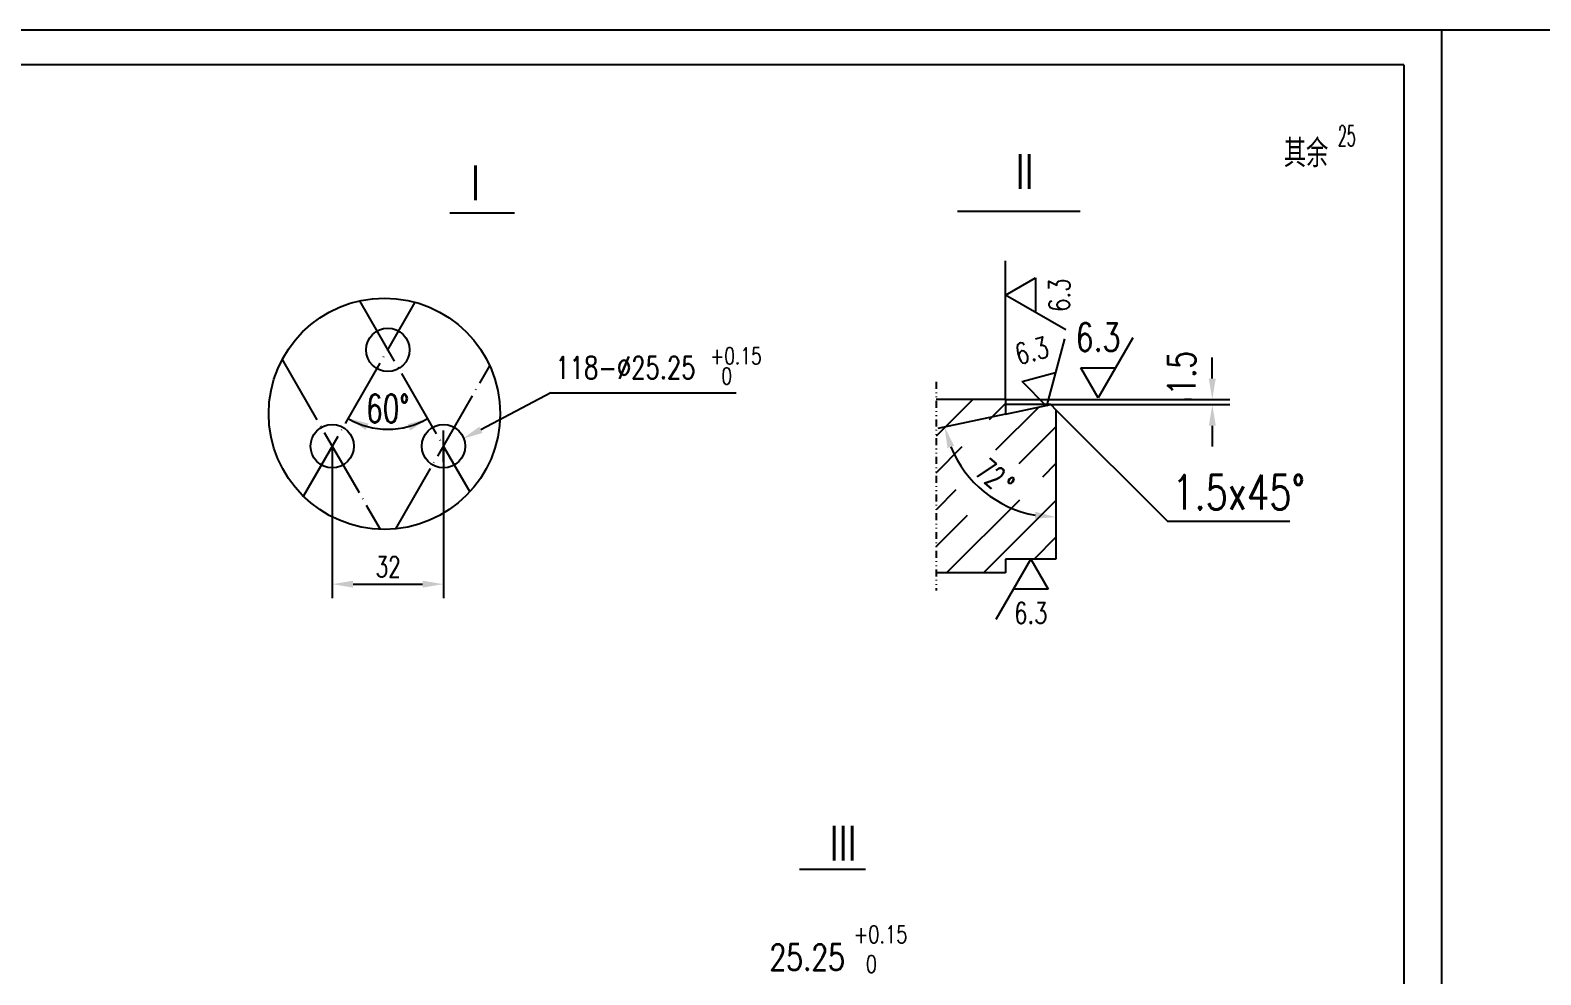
# Model space of a CAD drawing. Extents: x 1146 to 4564, y 131 to 1670.
# Drawn here: x 3571.2 to 3788.5, y 1534 to 1670 of the extents above; entities that cross this region are included whole.
import ezdxf
from ezdxf.enums import TextEntityAlignment as Align

# ---------------------------------------------------------------- set-up
doc = ezdxf.new("R2010")
doc.units = 0
doc.header["$LTSCALE"] = 2
doc.header["$MEASUREMENT"] = 0
doc.linetypes.add('DASHDOT', pattern=[6, 5, -0.5, 0, -0.5])
doc.linetypes.add('DIVIDE', pattern=[1.25, 0.5, -0.25, 0, -0.25, 0, -0.25])
doc.layers.get('0').update_dxf_attribs({"linetype": 'CONTINUOUS'})
for name, color, linetype in [('1', 2, 'CONTINUOUS'), ('2', 4, 'CONTINUOUS'), ('6', 6, 'DIVIDE'), ('粗线', 3, 'CONTINUOUS')]:
    doc.layers.add(name, color=color, linetype=linetype)
doc.styles.add('HZ', font='TXT.shx', dxfattribs={"width": 0.65, "bigfont": 'HZTXT.shx'})
doc.styles.add('ROMANS', font='romans', dxfattribs={"width": 0.6})
doc.styles.get("Standard").update_dxf_attribs({"font": 'txt.shx', "width": 0.65})

msp = doc.modelspace()

# ---------------------------------------------------------------- linework, layer by layer
at = {"color": 7, "linetype": 'Continuous'}
for p, q in [((4194.8, 1670.03), (3353.8, 1670.03)), ((3774.3, 1076.03), (3774.3, 1670.03)), ((3711.5, 1616.88), (3711.5, 1636.8)), ((3711.5, 1614.75), (3701.75, 1612.68))]:
    msp.add_line(p, q, dxfattribs=at)
at = {"color": 3, "linetype": 'Continuous'}
msp.add_line((3768.8, 1665.03), (3378.8, 1665.03), dxfattribs=at)
at = {"color": 0, "linetype": 'ByBlock'}
for p, q in [((3741.25, 1619.88), (3741.25, 1622.88)), ((3646.09, 1617.84), (3636.01, 1612.49)), ((3738.25, 1616.88), (3737.25, 1616.88)), ((3738.25, 1616.08), (3737.25, 1616.08)), ((3741.25, 1613.08), (3741.25, 1610.08)), ((3630.62, 1607.89), (3630.62, 1612.39))]:
    msp.add_line(p, q, dxfattribs=at)
at = {"color": 4, "linetype": 'Continuous'}
msp.add_line((3718, 1616.13), (3711.5, 1616.13), dxfattribs=at)
at = {"color": 0, "linetype": 'ByBlock'}
msp.add_arc((3622.62, 1624), 11.43, 240, 300, dxfattribs=at)
at = {"color": 7, "linetype": 'Continuous'}
msp.add_arc((3718.75, 1616.29), 16.38, 202.5116, 259.4884, dxfattribs=at)
at = {"color": 0, "linetype": 'ByBlock'}
for points in [[(3740.75, 1619.88), (3741.75, 1619.88), (3741.25, 1616.88)], [(3740.75, 1613.08), (3741.75, 1613.08), (3741.25, 1616.08)], [(3619.43, 1612.47), (3619.84, 1613.39), (3616.9, 1614.16)], [(3625.44, 1613.28), (3625.87, 1612.38), (3628.35, 1614.14)], [(3635.79, 1612.94), (3636.23, 1612.04), (3633.32, 1611.17)]]:
    msp.add_solid(points, dxfattribs=at)
at = {"color": 7, "linetype": 'Continuous'}
for points in [[(3703.15, 1609.88), (3704.1, 1610.17), (3702.73, 1612.89)], [(3715.81, 1600.69), (3715.72, 1599.69), (3718.75, 1599.92)]]:
    msp.add_solid(points, dxfattribs=at)
at = {"layer": '1'}
for p, q in [((3631.53, 1643.74), (3640.85, 1643.74)), ((3704.61, 1643.96), (3722.23, 1643.96)), ((3711.5, 1631.88), (3715.83, 1634.38)), ((3715.83, 1634.38), (3715.83, 1629.38)), ((3720.16, 1626.88), (3711.5, 1631.88)), ((3720, 1625.58), (3717.41, 1615.92)), ((3729.81, 1625.74), (3724.81, 1617.08)), ((3713.88, 1619.46), (3718.71, 1620.75)), ((3717.41, 1615.92), (3713.88, 1619.46)), ((3722.31, 1621.41), (3727.31, 1621.41)), ((3724.81, 1617.08), (3722.31, 1621.41)), ((3646.09, 1617.84), (3672.74, 1617.84)), ((3706.79, 1616.88), (3701.5, 1611.59)), ((3709.2, 1614), (3711.5, 1616.29)), ((3716.28, 1615.77), (3710.07, 1609.56)), ((3711.5, 1616.88), (3743.75, 1616.88)), ((3718, 1616.13), (3743.75, 1616.13)), ((3718.75, 1615.38), (3734.86, 1599.27)), ((3713.44, 1607.62), (3718.75, 1612.94)), ((3701.5, 1606.29), (3705.28, 1610.07)), ((3718.75, 1607.63), (3716.8, 1605.69)), ((3704.36, 1603.85), (3701.5, 1600.99)), ((3713.5, 1602.38), (3703.01, 1591.88)), ((3708.31, 1591.88), (3718.75, 1602.33)), ((3701.5, 1595.68), (3706.04, 1600.22)), ((3752.39, 1599.27), (3734.86, 1599.27)), ((3718.75, 1597.02), (3715.61, 1593.88)), ((3710.13, 1585.22), (3715.13, 1593.88)), ((3715.13, 1593.88), (3717.63, 1589.55)), ((3717.63, 1589.55), (3712.63, 1589.55)), ((3681.87, 1549.22), (3691.33, 1549.22))]:
    msp.add_line(p, q, dxfattribs=at)
at = {"layer": '1', "color": 1, "linetype": 'DASHDOT'}
for p, q in [((3610.46, 1602.94), (3626.57, 1630.85)), ((3618.54, 1631.06), (3634.41, 1603.57)), ((3607.42, 1622.6), (3621.53, 1598.17)), ((3623.75, 1598.24), (3637.29, 1621.69))]:
    msp.add_line(p, q, dxfattribs=at)
at = {"layer": '1', "color": 0, "linetype": 'Continuous'}
for p, q in [((3614.62, 1610.14), (3614.62, 1588.27)), ((3630.62, 1610.14), (3630.62, 1588.27)), ((3617.62, 1590.27), (3627.62, 1590.27))]:
    msp.add_line(p, q, dxfattribs=at)
msp.add_circle((3622.13, 1614.81), 16.65, dxfattribs=at)
at = {"layer": '1', "color": 4, "linetype": 'Continuous'}
for centre in [(3622.62, 1624), (3614.62, 1610.14), (3630.62, 1610.14)]:
    msp.add_circle(centre, 3.12, dxfattribs=at)
at = {"layer": '1', "color": 0, "linetype": 'Continuous'}
for points in [[(3617.62, 1590.77), (3617.62, 1589.77), (3614.62, 1590.27)], [(3627.62, 1590.77), (3627.62, 1589.77), (3630.62, 1590.27)]]:
    msp.add_solid(points, dxfattribs=at)
at = {"layer": '2'}
for p, q in [((3711.5, 1616.88), (3701.5, 1616.88)), ((3711.5, 1616.88), (3711.5, 1614.75)), ((3711.5, 1614.75), (3718, 1616.13)), ((3718, 1616.13), (3718.75, 1615.38)), ((3718.75, 1615.38), (3718.75, 1593.88)), ((3711.5, 1593.88), (3711.5, 1591.88)), ((3718.75, 1593.88), (3711.5, 1593.88)), ((3711.5, 1591.88), (3701.5, 1591.88))]:
    msp.add_line(p, q, dxfattribs=at)
at = {"layer": '6'}
msp.add_line((3701.5, 1619.38), (3701.5, 1589.38), dxfattribs=at)
at = {"layer": '粗线'}
msp.add_line((3768.8, 1665.03), (3768.8, 1378.03), dxfattribs=at)

# ---------------------------------------------------------------- texts
at = {"color": 7, "linetype": 'Continuous', "style": 'ROMANS', "width": 0.5}
msp.add_text('25', height=3, dxfattribs=at).set_placement((3760.61, 1653.31), align=Align.CENTER)
at = {"color": 7, "linetype": 'Continuous', "style": 'HZ', "width": 0.8}
msp.add_text('其余', height=4, dxfattribs=at).set_placement((3751.54, 1650.3))
at = {"color": 0, "linetype": 'Continuous', "style": 'HZ', "width": 0.7}
for s, height, p in [('60°', 4, (3619.49, 1613.56)), ('32', 3, (3620.87, 1591.27))]:
    msp.add_text(s, height=height, dxfattribs=at).set_placement(p)
at = {"color": 7, "linetype": 'Continuous', "width": 0.65}
for s, p in [('72', (3706.95, 1606.15)), ('°', (3710.12, 1603.45))]:
    msp.add_text(s, height=3.2, rotation=319.6527, dxfattribs=at).set_placement(p)
at = {"layer": '1', "style": 'HZ', "width": 0.75}
for s, height, p in [('II', 5, (3715.54, 1647.2)), ('I', 5, (3635.86, 1645.54)), ('III', 5, (3690.06, 1550.49)), ('25.25', 3.75, (3688.38, 1534.68))]:
    msp.add_text(s, height=height, dxfattribs=at).set_placement(p, align=Align.RIGHT)
for s, height, rotation, p in [('6.3', 3, 90, (3720.75, 1631.89)), ('6.3', 3, 15, (3715.66, 1622.44)), ('1.5', 4, 90, (3738.83, 1620.65))]:
    msp.add_text(s, height=height, rotation=rotation, dxfattribs=at).set_placement(p, align=Align.CENTER)
for height, p in [(4, (3724.81, 1623.83)), (3, (3715.13, 1584.63))]:
    msp.add_text('6.3', height=height, dxfattribs=at).set_placement(p, align=Align.CENTER)
for s, height, p in [('+0.15', 2.4, (3669.01, 1621.94)), ('118-%%c25.25', 3.2001, (3646.73, 1619.84)), (' 0', 2.4, (3669.01, 1619.04)), ('1.5x45%%d', 5, (3735.47, 1601)), ('+0.15', 2.5, (3689.66, 1538.6)), ('0', 2.5, (3691.39, 1534.32))]:
    msp.add_text(s, height=height, dxfattribs=at).set_placement(p)

doc.saveas('drawing.dxf')
